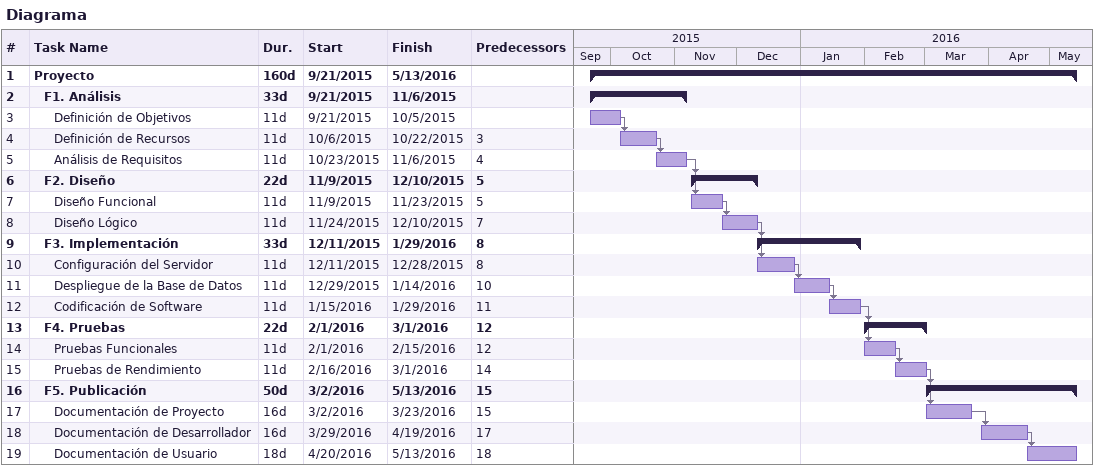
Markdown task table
Diagrama

| ID | Level | Task | Duration | Start | Finish | Predecessors |
|---|---|---|---|---|---|---|
| 1 | 1 | **Proyecto** | 160d | 2015-09-21 | 2016-05-13 |  |
| 2 | 2 | **F1. Análisis** | 33d | 2015-09-21 | 2015-11-06 |  |
| 3 | 3 | Definición de Objetivos | 11d | 2015-09-21 | 2015-10-05 |  |
| 4 | 3 | Definición de Recursos | 11d | 2015-10-06 | 2015-10-22 | 3 |
| 5 | 3 | Análisis de Requisitos | 11d | 2015-10-23 | 2015-11-06 | 4 |
| 6 | 2 | **F2. Diseño** | 22d | 2015-11-09 | 2015-12-10 | 5 |
| 7 | 3 | Diseño Funcional | 11d | 2015-11-09 | 2015-11-23 | 5 |
| 8 | 3 | Diseño Lógico | 11d | 2015-11-24 | 2015-12-10 | 7 |
| 9 | 2 | **F3. Implementación** | 33d | 2015-12-11 | 2016-01-29 | 8 |
| 10 | 3 | Configuración del Servidor | 11d | 2015-12-11 | 2015-12-28 | 8 |
| 11 | 3 | Despliegue de la Base de Datos | 11d | 2015-12-29 | 2016-01-14 | 10 |
| 12 | 3 | Codificación de Software | 11d | 2016-01-15 | 2016-01-29 | 11 |
| 13 | 2 | **F4. Pruebas** | 22d | 2016-02-01 | 2016-03-01 | 12 |
| 14 | 3 | Pruebas Funcionales | 11d | 2016-02-01 | 2016-02-15 | 12 |
| 15 | 3 | Pruebas de Rendimiento | 11d | 2016-02-16 | 2016-03-01 | 14 |
| 16 | 2 | **F5. Publicación** | 50d | 2016-03-02 | 2016-05-13 | 15 |
| 17 | 3 | Documentación de Proyecto | 16d | 2016-03-02 | 2016-03-23 | 15 |
| 18 | 3 | Documentación de Desarrollador | 16d | 2016-03-29 | 2016-04-19 | 17 |
| 19 | 3 | Documentación de Usuario | 18d | 2016-04-20 | 2016-05-13 | 18 |
